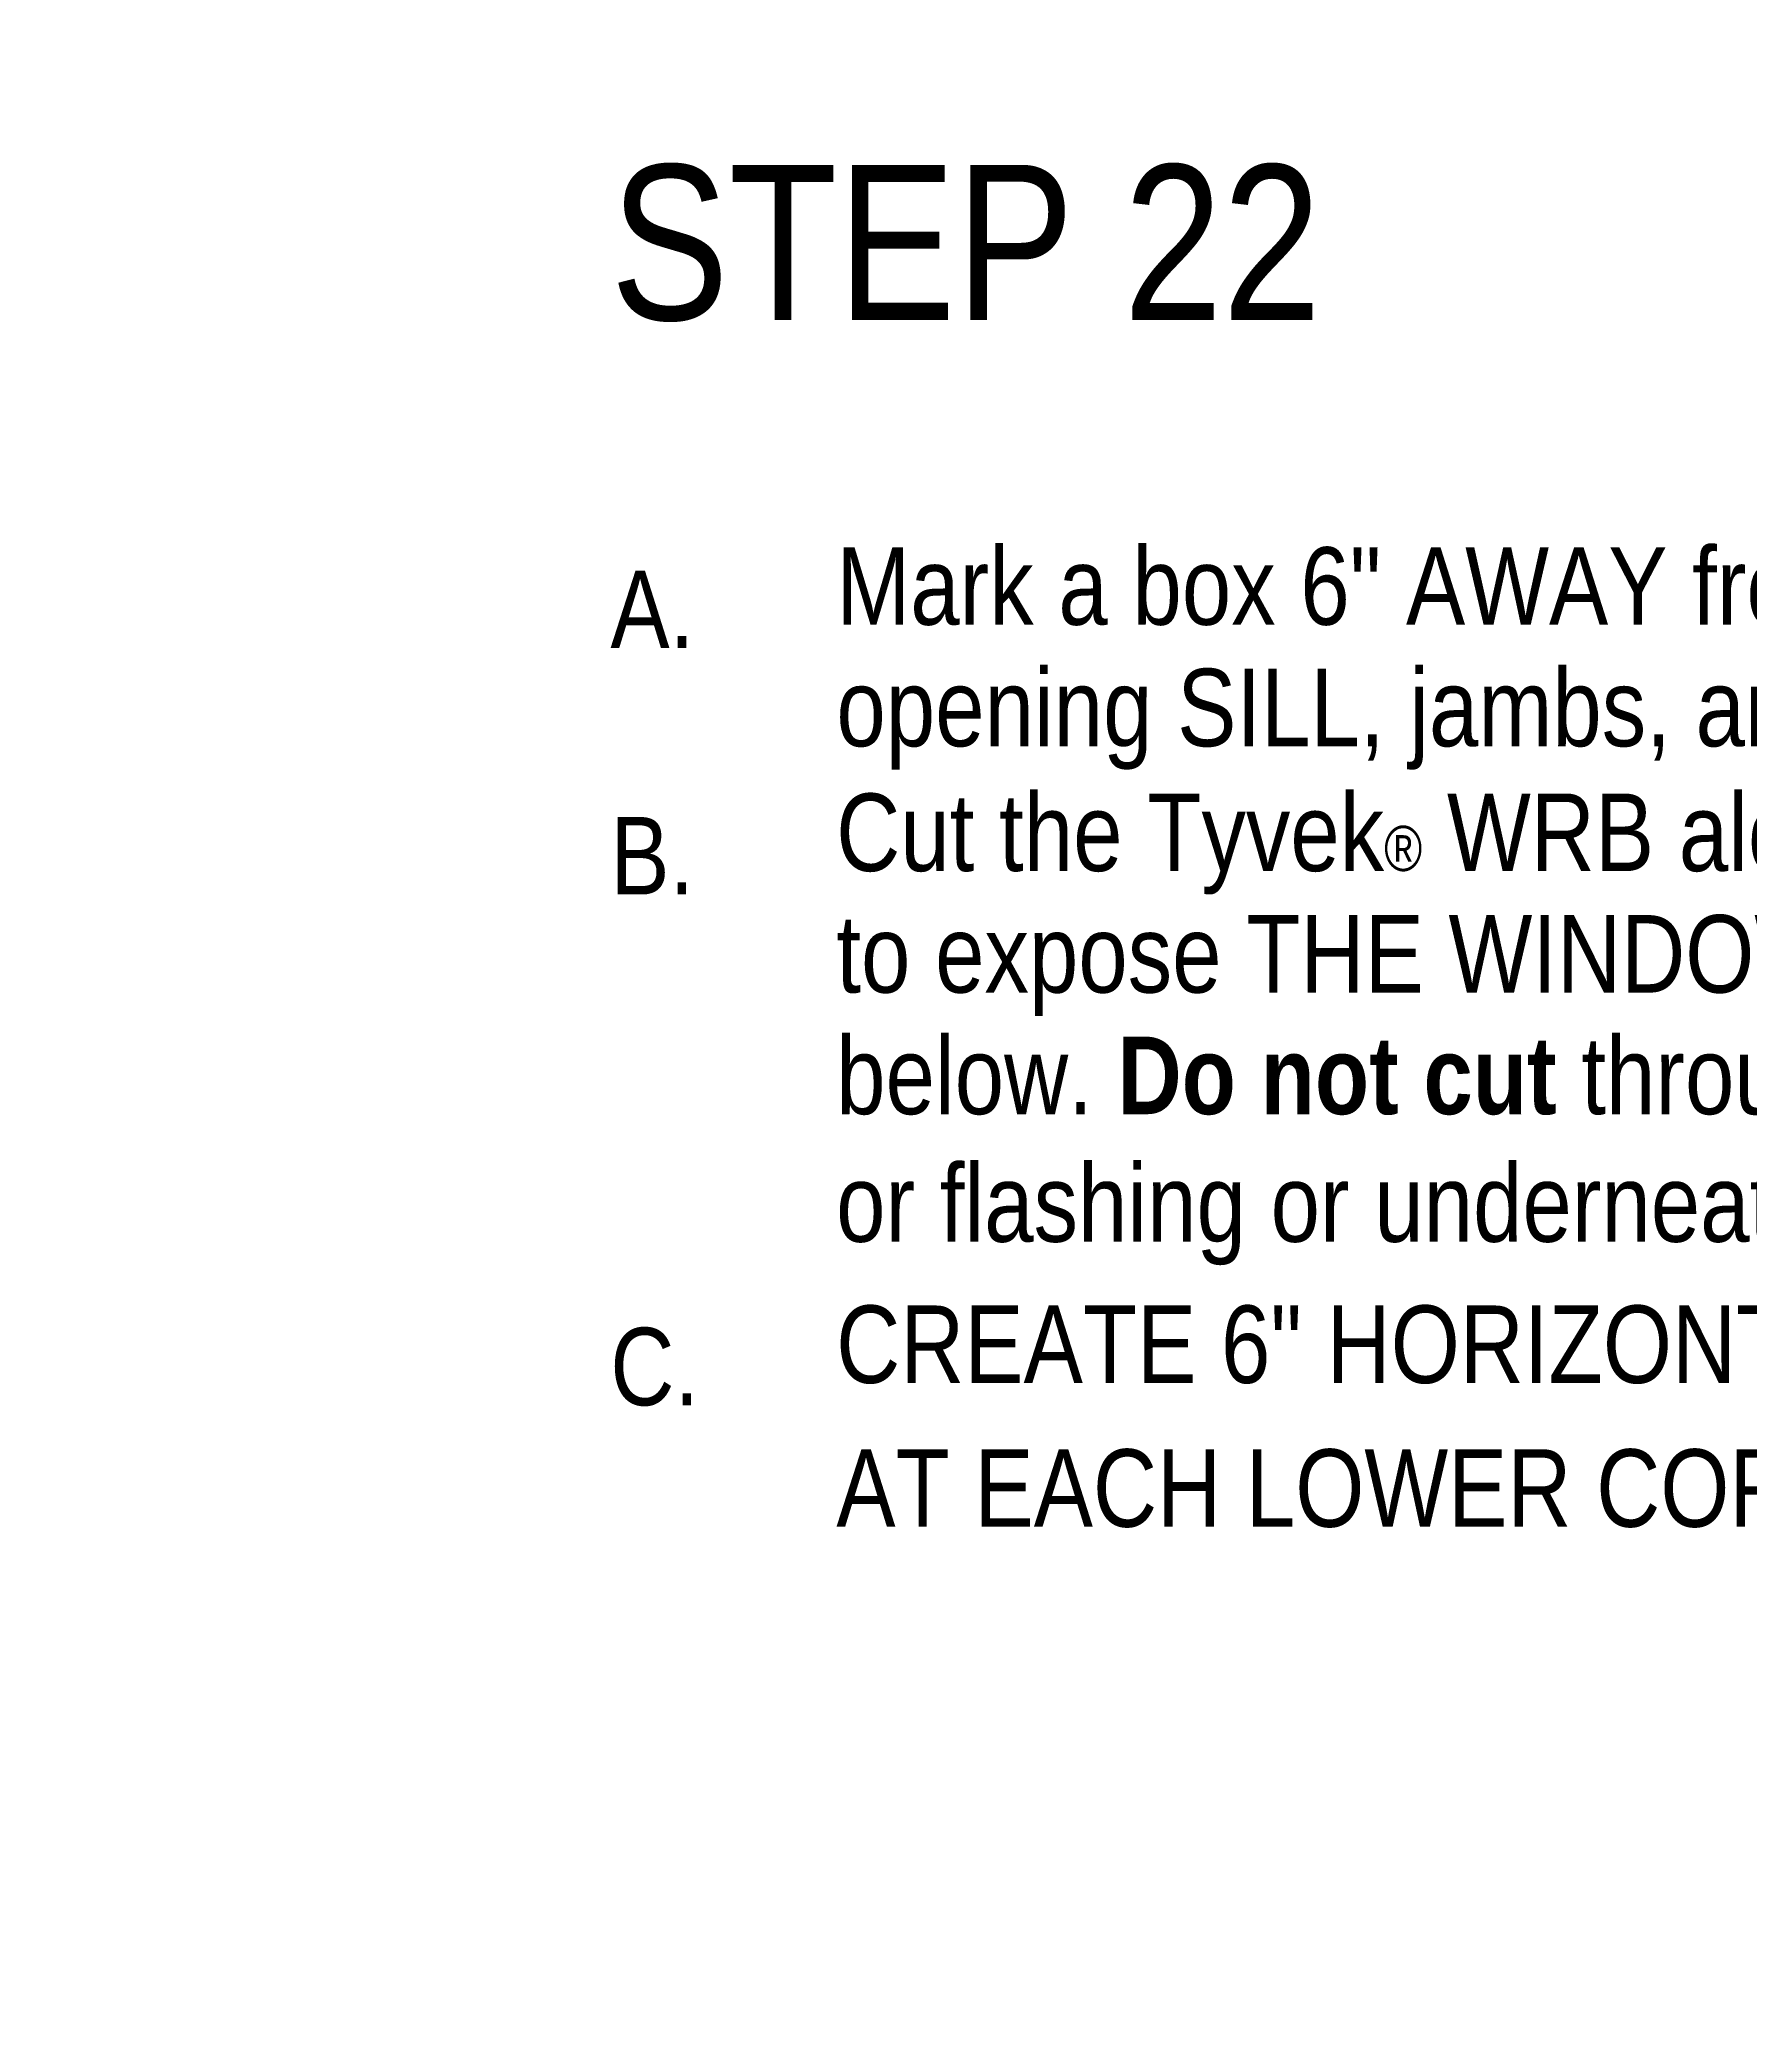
# Model space of a CAD drawing. Extents: x -1337 to 5791, y -3809 to 1769.
# Drawn here: x 3996.5 to 4244.8, y -2430.3 to -2144 of the extents above; entities that cross this region are included whole.
import ezdxf

# ---------------------------------------------------------------- set-up
doc = ezdxf.new("R2010")
doc.units = 0
doc.header["$MEASUREMENT"] = 0
doc.layers.add('.ATI-TEXT', color=7, linetype='Continuous', lineweight=0)
doc.layers.add('G-ANNO-TTLB', color=7, linetype='Continuous', lineweight=0)

# ---------------------------------------------------------------- blocks, each defined once
blk = doc.blocks.new('Block_77')
at = {"layer": '.ATI-TEXT', "char_height": 0.2, "attachment_point": 7}
for s, insert in [('\\C18;\\c0;\\FArial Narrow|b0|i0|c1;\\H11.249999;\\W1.000000;Mark a box 6" AWAY from the rough ', (4112.16, -2232.31)), ('\\C18;\\c0;\\FArial Narrow|b0|i0|c1;\\H11.249999;\\W1.000000;A.', (4079.38, -2232.31)), ('\\C18;\\c0;\\FArial Narrow|b0|i0|c1;\\H11.249999;\\W1.000000;opening SILL, jambs, and head.  ', (4112.17, -2249.94))]:
    blk.add_mtext(s, dxfattribs=dict(at, insert=insert))
blk = doc.blocks.new('Block_78')
at = {"layer": '.ATI-TEXT', "char_height": 0.2, "attachment_point": 7}
for s, insert in [('\\C18;\\c0;\\FArial Narrow|b0|i0|c1;\\H11.249999;\\W1.000000;Cut the Tyvek\\H6.558750;®\\H11.249999; WRB along perimeter MARKING ', (4112.14, -2268.05)), ('\\C18;\\c0;\\FArial Narrow|b0|i0|c1;\\H11.249999;\\W1.000000;B.', (4079.37, -2268.05)), ('\\C18;\\c0;\\FArial Narrow|b0|i0|c1;\\H11.249999;\\W1.000000;to expose THE WINDOW and Tyvek\\H6.558750;®\\H11.249999; WRB frame ', (4112.16, -2285.68)), ('\\C18;\\c0;\\FArial Narrow|b0|i0|c1;\\H11.249999;\\W1.000000;below. \\FArial Narrow Bold|b1|i0|c1;Do not cut \\FArial Narrow|b0|i0|c1;through THE Tyvek\\H6.558750;®\\H11.249999; WRB ', (4112.14, -2303.32)), ('\\C18;\\c0;\\FArial Narrow|b0|i0|c1;\\H11.249999;\\W1.000000;or flashing or underneath. ', (4112.13, -2321.84))]:
    blk.add_mtext(s, dxfattribs=dict(at, insert=insert))
blk = doc.blocks.new('Block_79')
at = {"layer": '.ATI-TEXT', "char_height": 0.2, "attachment_point": 7}
for s, insert in [('\\C18;\\c0;\\FArial Narrow|b0|i0|c1;\\H11.249999;\\W1.000000;CREATE 6" HORIZONTAL SLITS IN THE Tyvek\\H6.558750;®\\H11.249999; WRB', (4112.14, -2342.33)), ('\\C18;\\c0;\\FArial Narrow|b0|i0|c1;\\H11.249999;\\W1.000000;C.', (4079.37, -2342.33)), ('\\C18;\\c0;\\FArial Narrow|b0|i0|c1;\\H11.249999;\\W1.000000;AT EACH LOWER CORNER OF THE PERIMETER CUT.', (4112.16, -2359.96))]:
    blk.add_mtext(s, dxfattribs=dict(at, insert=insert))

msp = doc.modelspace()

# ---------------------------------------------------------------- hatches: boundary and pattern name
at = {"layer": 'G-ANNO-TTLB', "true_color": 0xff00ff, "transparency": 33554687}
h = msp.add_hatch(color=6, dxfattribs=at)
edge = h.paths.add_edge_path()
edge.add_spline(control_points=[(5472, -3692.6), (5472, -3692.6), (2542.48, -3692.6), (2542.48, -3692.6), (2542.48, -3692.6), (2542.48, -1235.6), (2542.48, -1235.6), (2542.48, -1235.6), (5472, -1235.6), (5472, -1235.6), (5472, -1235.6), (5472, -3692.6), (5472, -3692.6)], knot_values=[0, 0, 0, 0, 1, 1, 1, 2, 2, 2, 3, 3, 3, 4, 4, 4, 4], degree=3, periodic=0)
edge = h.paths.add_edge_path()
edge.add_spline(control_points=[(2551.48, -1244.6), (2551.48, -1244.6), (2551.48, -3683.6), (2551.48, -3683.6), (2551.48, -3683.6), (5463, -3683.6), (5463, -3683.6), (5463, -3683.6), (5463, -1244.6), (5463, -1244.6), (5463, -1244.6), (2551.48, -1244.6), (2551.48, -1244.6)], knot_values=[0, 0, 0, 0, 1, 1, 1, 2, 2, 2, 3, 3, 3, 4, 4, 4, 4], degree=3, periodic=0)
edge.add_line((2551.48, -1244.6), (2551.48, -1244.6))

# ---------------------------------------------------------------- linework, layer by layer
at = {"layer": 'G-ANNO-TTLB'}
for points in [[(5472, -3692.6), (5472, -3692.6), (2542.48, -3692.6), (2542.48, -3692.6), (2542.48, -3692.6), (2542.48, -1235.6), (2542.48, -1235.6), (2542.48, -1235.6), (5472, -1235.6), (5472, -1235.6), (5472, -1235.6), (5472, -3692.6), (5472, -3692.6)], [(2551.48, -1244.6), (2551.48, -1244.6), (2551.48, -3683.6), (2551.48, -3683.6), (2551.48, -3683.6), (5463, -3683.6), (5463, -3683.6), (5463, -3683.6), (5463, -1244.6), (5463, -1244.6), (5463, -1244.6), (2551.48, -1244.6), (2551.48, -1244.6)]]:
    msp.add_open_spline(points, degree=3, knots=[0, 0, 0, 0, 1, 1, 1, 2, 2, 2, 3, 3, 3, 4, 4, 4, 4], dxfattribs=at)

# ---------------------------------------------------------------- block references
at = {"layer": '.ATI-TEXT'}
for name in ['Block_77', 'Block_78', 'Block_79']:
    msp.add_blockref(name, (0, 0), dxfattribs=at)

# ---------------------------------------------------------------- texts
at = {"layer": '.ATI-TEXT', "insert": (4079.37, -2185), "char_height": 0.2, "attachment_point": 7}
msp.add_mtext('\\C18;\\c0;\\FArial Narrow|b0|i0|c1;\\H22.499999;\\W1.000000;STEP 22', dxfattribs=at)

doc.saveas('drawing.dxf')
